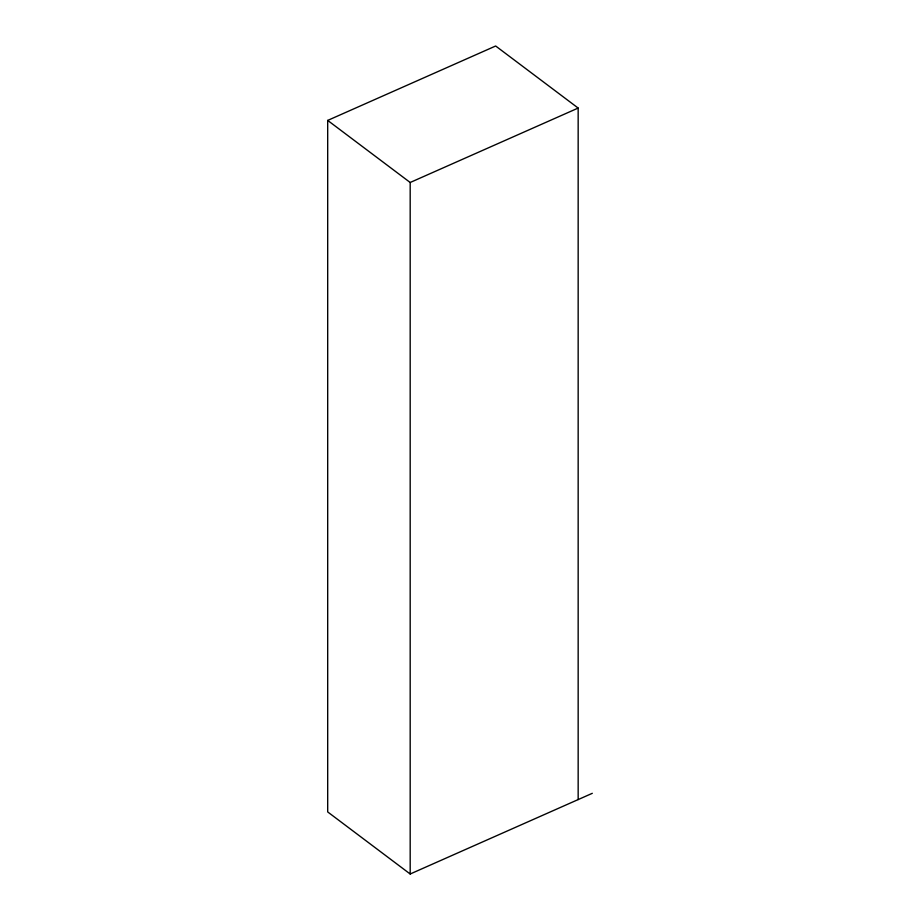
<?xml version="1.0" encoding="UTF-8"?>
<svg xmlns="http://www.w3.org/2000/svg" width="920" height="920" viewBox="0 0 920 920"><rect width="100%" height="100%" fill="white"/><g stroke="black" fill="none" stroke-linecap="round" stroke-linejoin="round"><path stroke-width="1.38" d="M592.307 793.316L410.182 874L327.692 811.934L327.692 120.416L495.661 46L578.162 108.065L578.162 799.583M327.692 120.416L410.182 182.482L578.162 108.065M410.182 182.482L410.182 874"/></g></svg>
